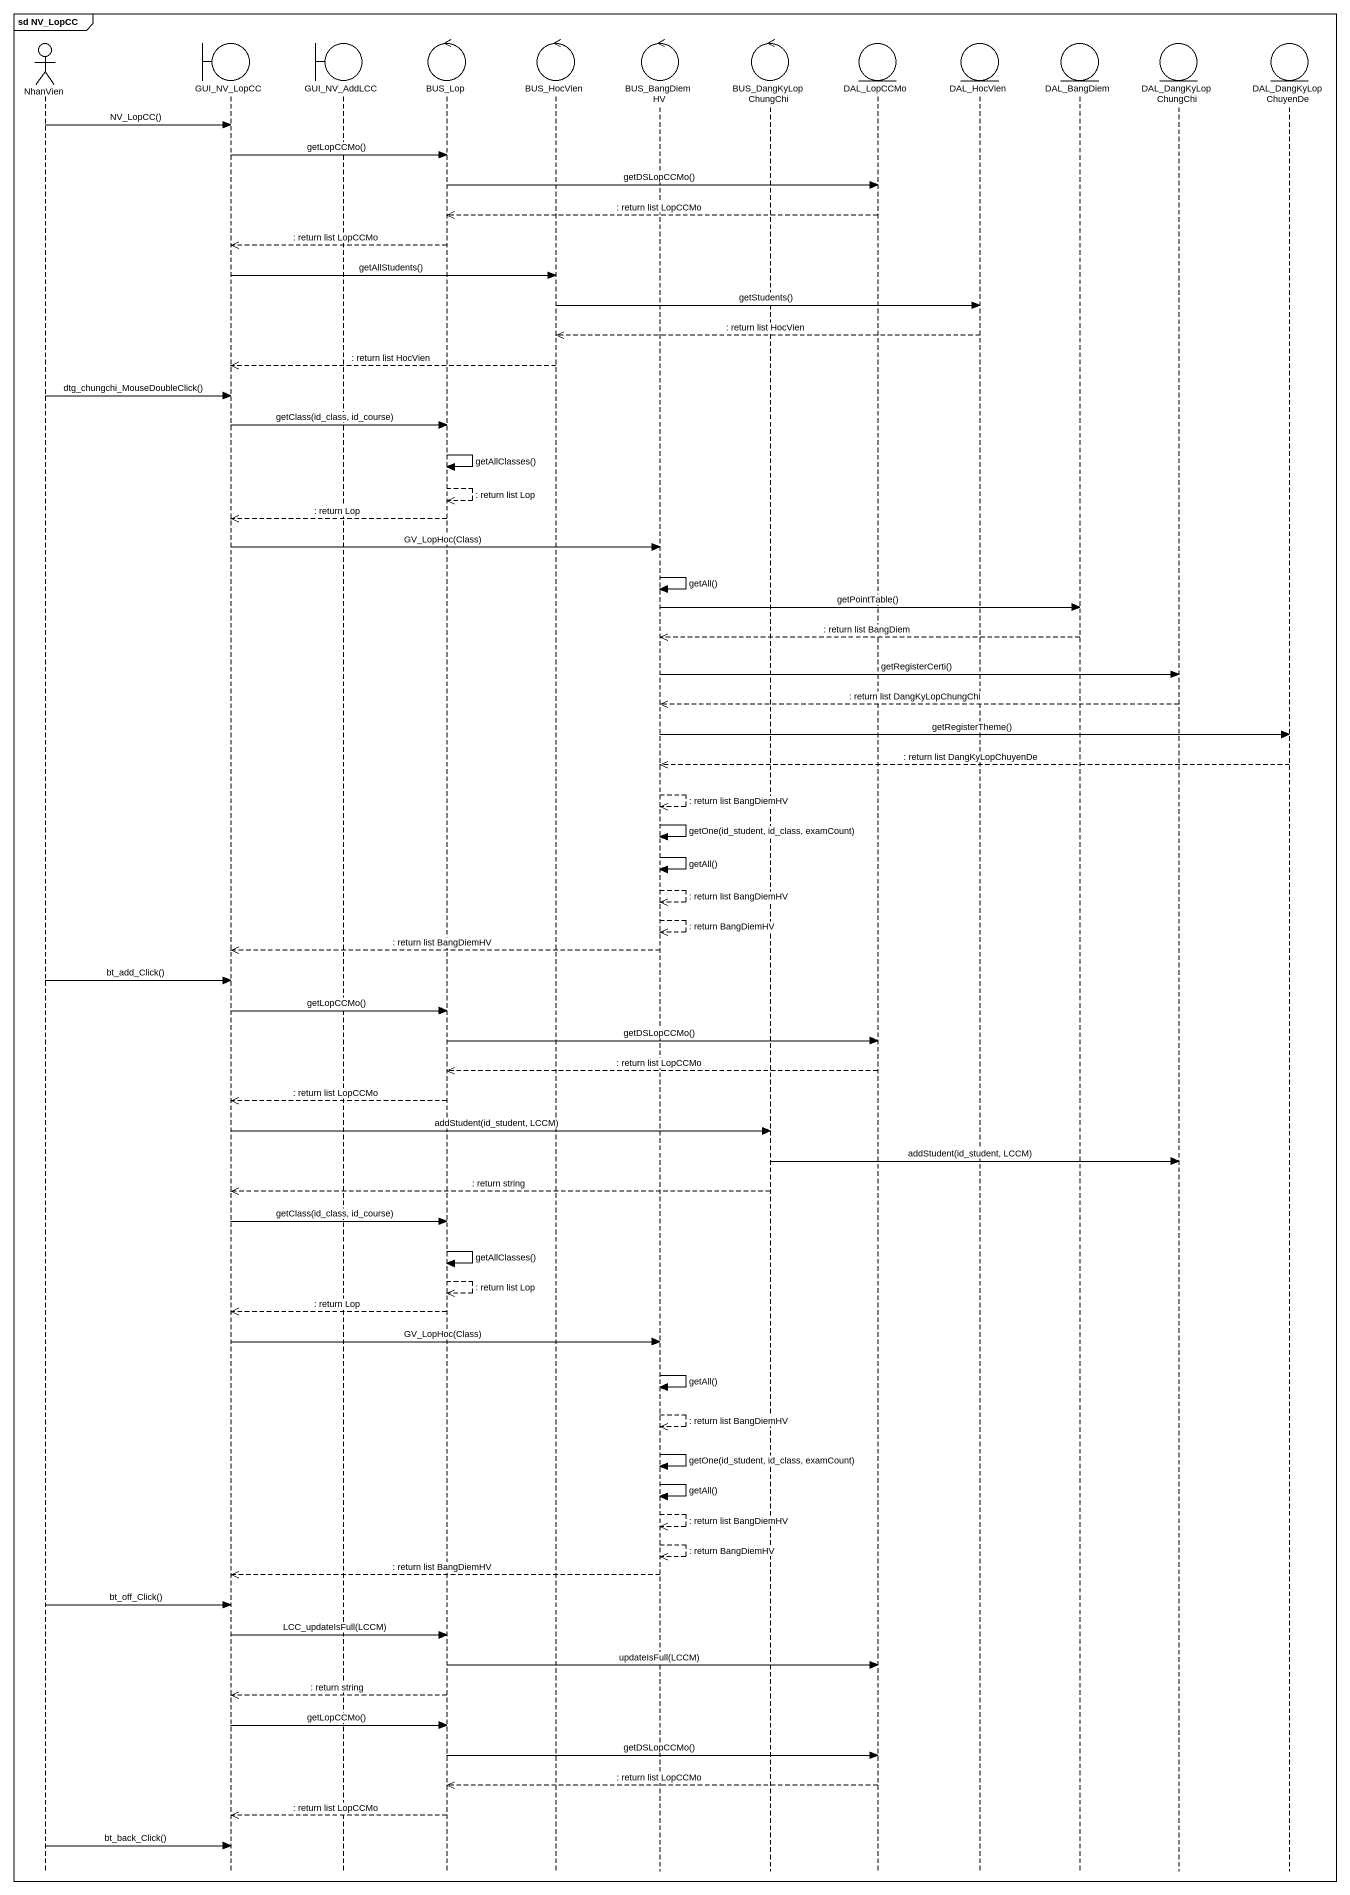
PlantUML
@startuml
mainframe sd NV_LopCC
hide footbox
actor NhanVien
boundary GUI_NV_LopCC
boundary GUI_NV_AddLCC
control BUS_Lop
control BUS_HocVien
control BUS_BangDiemHV
control BUS_DangKyLopChungChi
entity DAL_LopCCMo
entity DAL_HocVien
entity DAL_BangDiem
entity DAL_DangKyLopChungChi
entity DAL_DangKyLopChuyenDe

NhanVien -> GUI_NV_LopCC : NV_LopCC()
GUI_NV_LopCC -> BUS_Lop : getLopCCMo()
BUS_Lop -> DAL_LopCCMo : getDSLopCCMo()
DAL_LopCCMo -->> BUS_Lop : : return list LopCCMo
BUS_Lop -->> GUI_NV_LopCC : : return list LopCCMo
GUI_NV_LopCC -> BUS_HocVien : getAllStudents()
BUS_HocVien -> DAL_HocVien : getStudents()
DAL_HocVien -->> BUS_HocVien : : return list HocVien
BUS_HocVien -->> GUI_NV_LopCC : : return list HocVien
NhanVien -> GUI_NV_LopCC : dtg_chungchi_MouseDoubleClick()
GUI_NV_LopCC -> BUS_Lop : getClass(id_class, id_course)
BUS_Lop -> BUS_Lop : getAllClasses()
BUS_Lop -->> BUS_Lop : : return list Lop
BUS_Lop -->> GUI_NV_LopCC : : return Lop
GUI_NV_LopCC -> BUS_BangDiemHV : GV_LopHoc(Class)
BUS_BangDiemHV -> BUS_BangDiemHV : getAll()
BUS_BangDiemHV -> DAL_BangDiem : getPointTable()
DAL_BangDiem -->> BUS_BangDiemHV : : return list BangDiem
BUS_BangDiemHV -> DAL_DangKyLopChungChi : getRegisterCerti()
DAL_DangKyLopChungChi -->> BUS_BangDiemHV : : return list DangKyLopChungChi
BUS_BangDiemHV -> DAL_DangKyLopChuyenDe : getRegisterTheme()
DAL_DangKyLopChuyenDe -->> BUS_BangDiemHV : : return list DangKyLopChuyenDe
BUS_BangDiemHV -->> BUS_BangDiemHV : : return list BangDiemHV
BUS_BangDiemHV -> BUS_BangDiemHV : getOne(id_student, id_class, examCount)
BUS_BangDiemHV -> BUS_BangDiemHV : getAll()
BUS_BangDiemHV -->> BUS_BangDiemHV : : return list BangDiemHV
BUS_BangDiemHV -->> BUS_BangDiemHV : : return BangDiemHV
BUS_BangDiemHV -->> GUI_NV_LopCC : : return list BangDiemHV
NhanVien -> GUI_NV_LopCC : bt_add_Click()
GUI_NV_LopCC -> BUS_Lop : getLopCCMo()
BUS_Lop -> DAL_LopCCMo : getDSLopCCMo()
DAL_LopCCMo -->> BUS_Lop : : return list LopCCMo
BUS_Lop -->> GUI_NV_LopCC : : return list LopCCMo
GUI_NV_LopCC -> BUS_DangKyLopChungChi : addStudent(id_student, LCCM)
BUS_DangKyLopChungChi -> DAL_DangKyLopChungChi : addStudent(id_student, LCCM)
BUS_DangKyLopChungChi -->> GUI_NV_LopCC : : return string
GUI_NV_LopCC -> BUS_Lop : getClass(id_class, id_course)
BUS_Lop -> BUS_Lop : getAllClasses()
BUS_Lop -->> BUS_Lop : : return list Lop
BUS_Lop -->> GUI_NV_LopCC : : return Lop
GUI_NV_LopCC -> BUS_BangDiemHV : GV_LopHoc(Class)
BUS_BangDiemHV -> BUS_BangDiemHV : getAll()
BUS_BangDiemHV -->> BUS_BangDiemHV : : return list BangDiemHV
BUS_BangDiemHV -> BUS_BangDiemHV : getOne(id_student, id_class, examCount)
BUS_BangDiemHV -> BUS_BangDiemHV : getAll()
BUS_BangDiemHV -->> BUS_BangDiemHV : : return list BangDiemHV
BUS_BangDiemHV -->> BUS_BangDiemHV : : return BangDiemHV
BUS_BangDiemHV -->> GUI_NV_LopCC : : return list BangDiemHV
NhanVien -> GUI_NV_LopCC : bt_off_Click()
GUI_NV_LopCC -> BUS_Lop : LCC_updateIsFull(LCCM)
BUS_Lop -> DAL_LopCCMo : updateIsFull(LCCM)
BUS_Lop -->> GUI_NV_LopCC : : return string
GUI_NV_LopCC -> BUS_Lop : getLopCCMo()
BUS_Lop -> DAL_LopCCMo : getDSLopCCMo()
DAL_LopCCMo -->> BUS_Lop : : return list LopCCMo
BUS_Lop -->> GUI_NV_LopCC : : return list LopCCMo
NhanVien -> GUI_NV_LopCC : bt_back_Click()
@enduml
